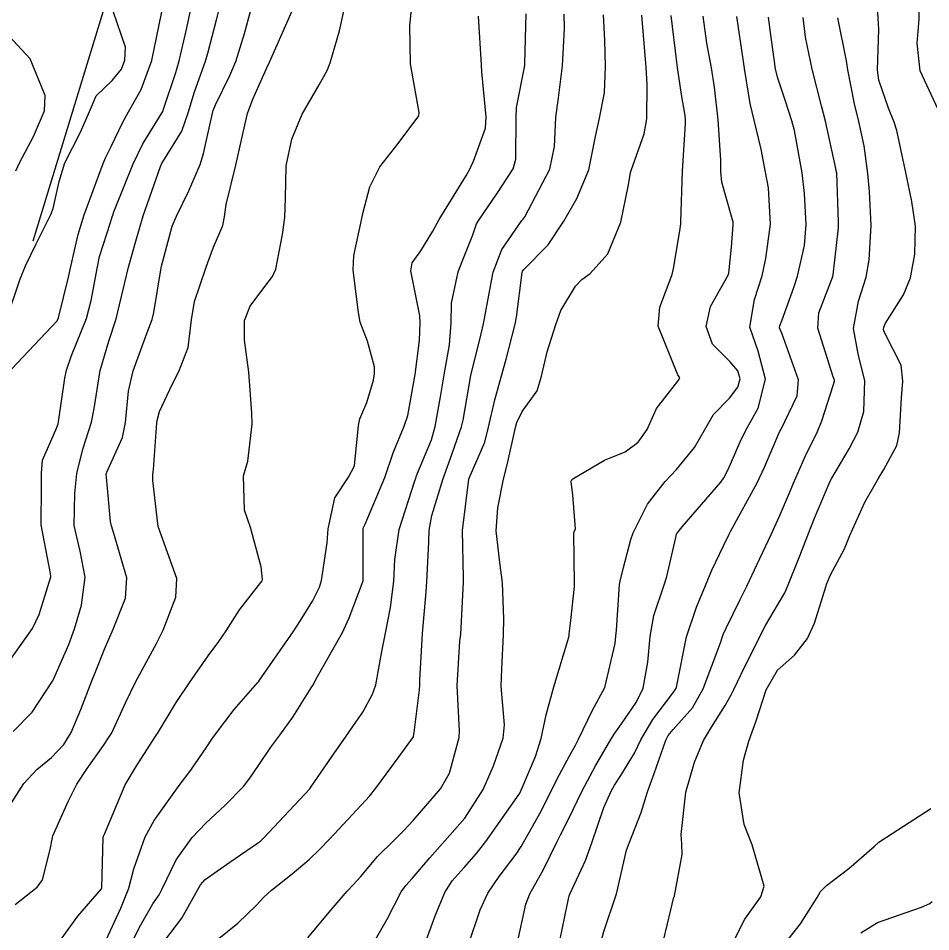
# Model space of a CAD drawing. Header units: metres. Extents: x 318500 to 325275, y 7408834 to 7428799.
# Drawn here: x 323594.85 to 323630.1, y 7419775.11 to 7419810.41 of the extents above; entities that cross this region are included whole.
import ezdxf

# ---------------------------------------------------------------- set-up
doc = ezdxf.new("R2010")
doc.units = ezdxf.units.M
doc.header["$MEASUREMENT"] = 0
for name, color, linetype in [('Curvas de Nivel 1m', 11, 'Continuous'), ('Curvas de Nivel 5m', 15, 'Continuous'), ('Divisas', 45, 'Continuous'), ('Linha Férrea', 20, 'Continuous'), ('Vias Primárias', 230, 'Continuous')]:
    doc.layers.add(name, color=color, linetype=linetype)

msp = doc.modelspace()

# ---------------------------------------------------------------- linework, layer by layer
at = {"layer": 'Curvas de Nivel 1m', "flags": 128}
for points, elevation in [([(323630.465, 7419806.722), (323629.689, 7419808.382), (323629.572, 7419809.455), (323629.644, 7419810.383), (323629.647, 7419811.259)], 752), ([(323622.353, 7419774.475), (323622.921, 7419775.593), (323623.535, 7419776.458), (323623.659, 7419776.864), (323623.192, 7419778.463), (323622.884, 7419779.255), (323622.691, 7419780.471), (323622.858, 7419781.74), (323623.064, 7419782.466), (323623.35, 7419783.264), (323623.733, 7419784.457), (323624.178, 7419785.216), (323624.833, 7419785.794), (323625.339, 7419786.439), (323625.608, 7419787.027), (323626.042, 7419788.432), (323626.083, 7419788.57), (323626.227, 7419788.898), (323626.761, 7419789.903), (323626.967, 7419790.419), (323627.557, 7419791.705), (323627.949, 7419792.405), (323628.067, 7419792.61), (323628.279, 7419792.969), (323628.789, 7419793.896), (323628.893, 7419794.391), (323628.968, 7419795.742), (323629.014, 7419796.39), (323628.951, 7419797.006), (323628.348, 7419798.184), (323628.28, 7419798.332), (323628.267, 7419798.401), (323628.28, 7419798.472), (323628.353, 7419798.623), (323629.04, 7419799.72), (323629.31, 7419800.386), (323629.481, 7419801.296), (323629.51, 7419802.383), (323629.37, 7419803.336), (323629.15, 7419804.389), (323628.782, 7419806.069), (323628.683, 7419806.397), (323628.468, 7419806.938), (323628.097, 7419808.019), (323628.043, 7419808.407), (323628.086, 7419809.986), (323628.067, 7419810.407), (323628.036, 7419810.889)], 751), ([(323594.095, 7419779.346), (323595.064, 7419780.836), (323595.57, 7419781.376), (323596.125, 7419781.837), (323596.603, 7419782.345), (323596.89, 7419782.813), (323597.264, 7419783.698), (323597.686, 7419784.805), (323597.825, 7419785.152), (323598.182, 7419786.028), (323598.516, 7419786.795), (323598.992, 7419788.004), (323599.042, 7419788.788), (323598.544, 7419790.497), (323598.444, 7419790.797), (323598.414, 7419790.96), (323598.267, 7419792.53), (323598.248, 7419792.8), (323598.253, 7419792.818), (323598.271, 7419792.864), (323598.872, 7419794.211), (323598.989, 7419794.79), (323599.103, 7419796.004), (323599.281, 7419796.786), (323599.831, 7419798.264), (323600.02, 7419798.775), (323600.088, 7419799.04), (323600.368, 7419800.77), (323600.381, 7419800.832), (323600.792, 7419802.378), (323600.953, 7419802.765), (323601.442, 7419803.738), (323601.872, 7419804.756), (323602.008, 7419805.182), (323602.345, 7419806.751), (323602.37, 7419806.843), (323602.465, 7419807.068), (323603.025, 7419808.199), (323603.246, 7419808.739), (323603.585, 7419809.818), (323603.837, 7419810.73)], 736), ([(323594.172, 7419785.096), (323595.398, 7419786.832), (323595.657, 7419787.369), (323596.101, 7419788.822), (323596.094, 7419788.95), (323595.737, 7419790.828), (323595.741, 7419792.304), (323595.749, 7419792.828), (323595.777, 7419793.328), (323596.295, 7419794.509), (323596.386, 7419794.731), (323596.406, 7419794.819), (323596.645, 7419796.497), (323596.706, 7419796.816), (323596.903, 7419797.382), (323597.478, 7419798.813), (323597.669, 7419799.501), (323597.901, 7419800.807), (323597.99, 7419801.202), (323598.406, 7419802.525), (323598.473, 7419802.735), (323598.495, 7419802.799), (323598.538, 7419802.925), (323599.286, 7419804.787), (323599.659, 7419805.565), (323600.409, 7419806.771), (323600.426, 7419806.805), (323600.462, 7419806.897), (323600.933, 7419808.316), (323601.06, 7419808.764), (323601.33, 7419809.933), (323601.518, 7419810.76)], 734), ([(323594.417, 7419798.849), (323594.912, 7419800.305), (323595.13, 7419800.842), (323595.535, 7419801.696), (323596.105, 7419802.833), (323596.191, 7419803.054), (323596.423, 7419804.101), (323596.651, 7419804.827), (323597.255, 7419806.011), (323597.597, 7419806.813), (323597.861, 7419807.417), (323598.478, 7419808.002), (323598.832, 7419808.448), (323598.964, 7419808.793), (323598.993, 7419809.29), (323598.509, 7419810.682)], 732), ([(323594.583, 7419796.846), (323596.349, 7419798.716), (323596.403, 7419798.829), (323596.792, 7419800.406), (323596.878, 7419800.823), (323597.16, 7419802.057), (323597.398, 7419802.815), (323597.963, 7419804.344), (323598.121, 7419804.805), (323598.217, 7419805.02), (323598.44, 7419805.457), (323598.871, 7419806.376), (323599.107, 7419806.79), (323599.595, 7419807.662), (323600, 7419808.777), (323600.399, 7419810.661)], 733), ([(323594.727, 7419776.163), (323595.577, 7419776.827), (323595.777, 7419777.112), (323596.082, 7419778.279), (323596.163, 7419778.745), (323596.188, 7419778.819), (323596.772, 7419780.145), (323597.108, 7419780.81), (323597.506, 7419781.419), (323598.133, 7419782.302), (323598.337, 7419782.597), (323598.457, 7419782.795), (323598.987, 7419783.959), (323599.384, 7419784.782), (323600.185, 7419786.248), (323600.447, 7419786.766), (323600.936, 7419788.032), (323600.976, 7419788.759), (323600.25, 7419790.77), (323600.044, 7419792.549), (323600.05, 7419792.773), (323600.074, 7419792.971), (323600.204, 7419794.771), (323600.213, 7419794.86), (323600.307, 7419795.211), (323600.799, 7419796.289), (323601.047, 7419796.763), (323601.415, 7419797.683), (323601.544, 7419798.758), (323601.651, 7419799.466), (323602.089, 7419800.753), (323602.165, 7419800.971), (323602.392, 7419801.562), (323602.75, 7419802.399), (323602.818, 7419802.744), (323602.884, 7419803.212), (323603.249, 7419804.738), (323603.468, 7419805.712), (323603.704, 7419806.731), (323603.908, 7419807.288), (323604.488, 7419808.589), (323604.533, 7419808.676), (323604.557, 7419808.719), (323604.598, 7419808.826), (323605.432, 7419810.706)], 737), ([(323596.498, 7419774.815), (323597.144, 7419775.708), (323598.059, 7419776.765), (323598.074, 7419776.785), (323598.131, 7419778.758), (323598.136, 7419778.799), (323598.175, 7419778.883), (323598.981, 7419780.787), (323599.403, 7419781.499), (323600.138, 7419782.636), (323600.192, 7419782.716), (323600.226, 7419782.769), (323600.952, 7419783.964), (323601.471, 7419784.75), (323602.18, 7419785.771), (323602.594, 7419786.328), (323602.874, 7419786.733), (323603.387, 7419787.543), (323604.218, 7419788.609), (323604.266, 7419788.673), (323604.276, 7419788.719), (323604.227, 7419789.206), (323603.813, 7419790.724), (323603.585, 7419791.398), (323603.543, 7419792.727), (323603.714, 7419793.293), (323603.877, 7419794.726), (323603.867, 7419795.166), (323603.752, 7419796.729), (323603.587, 7419797.976), (323603.581, 7419798.732), (323603.806, 7419799.281), (323604.37, 7419800.042), (323604.664, 7419800.427), (323604.791, 7419800.714), (323605.057, 7419802.053), (323605.148, 7419802.709), (323605.166, 7419803.457), (323605.19, 7419804.709), (323605.41, 7419805.741), (323605.814, 7419806.7), (323606.052, 7419807.11), (323606.477, 7419807.841), (323606.775, 7419808.398), (323606.893, 7419808.686), (323607.258, 7419809.927), (323607.428, 7419810.681)], 738), ([(323598.237, 7419774.797), (323598.815, 7419776.022), (323599.113, 7419776.784), (323599.316, 7419777.537), (323599.753, 7419778.775), (323600.096, 7419779.41), (323601.065, 7419780.756), (323601.512, 7419781.356), (323602.133, 7419782.259), (323602.326, 7419782.549), (323602.461, 7419782.737), (323603.19, 7419783.695), (323604.082, 7419784.721), (323604.125, 7419784.766), (323604.171, 7419784.833), (323605.465, 7419786.701), (323605.754, 7419787.14), (323606.208, 7419787.88), (323606.481, 7419788.421), (323606.563, 7419788.687), (323606.782, 7419790.144), (323606.816, 7419790.684), (323607.07, 7419791.874), (323607.598, 7419792.677), (323607.836, 7419793.115), (323607.99, 7419794.673), (323608.042, 7419794.934), (323608.313, 7419795.561), (323608.568, 7419796.425), (323608.612, 7419796.666), (323608.613, 7419796.946), (323608.343, 7419797.934), (323608.057, 7419798.673), (323607.993, 7419799.036), (323607.79, 7419800.676), (323607.815, 7419801.249), (323608.117, 7419802.673), (323608.169, 7419802.916), (323608.422, 7419803.902), (323608.815, 7419804.664), (323609.529, 7419805.569), (323610.316, 7419806.642), (323610.328, 7419806.776), (323610.003, 7419808.647), (323609.974, 7419810.117), (323610.03, 7419810.647)], 739), ([(323600.506, 7419774.763), (323601.17, 7419775.627), (323601.788, 7419776.744), (323601.888, 7419776.918), (323602.066, 7419777.119), (323603.014, 7419777.793), (323604.087, 7419778.524), (323604.199, 7419778.608), (323604.315, 7419778.717), (323606.109, 7419780.635), (323606.155, 7419780.689), (323606.95, 7419781.856), (323607.513, 7419782.669), (323607.771, 7419783.04), (323608.154, 7419783.599), (323608.537, 7419784.283), (323608.661, 7419784.655), (323608.896, 7419785.94), (323609.028, 7419786.652), (323609.224, 7419787.635), (323609.352, 7419788.653), (323609.388, 7419789.498), (323609.556, 7419790.65), (323610.162, 7419792.534), (323610.199, 7419792.641), (323610.219, 7419792.693), (323610.273, 7419792.824), (323610.804, 7419794.121), (323610.957, 7419794.63), (323611.159, 7419795.786), (323611.304, 7419796.625), (323611.51, 7419797.791), (323611.566, 7419798.622), (323611.583, 7419799.4), (323611.846, 7419800.618), (323611.996, 7419801.006), (323612.401, 7419802.043), (323612.555, 7419802.462), (323612.637, 7419802.608), (323613.362, 7419803.659), (323613.959, 7419804.595), (323614.064, 7419804.965), (323614.083, 7419806.594), (323614.099, 7419806.96), (323614.414, 7419808.591), (323614.42, 7419808.662), (323614.471, 7419810.59)], 741), ([(323602.468, 7419774.736), (323603.335, 7419775.433), (323604.051, 7419776.136), (323604.334, 7419776.438), (323604.632, 7419776.711), (323605.43, 7419777.339), (323606.078, 7419777.893), (323606.486, 7419778.282), (323606.875, 7419778.678), (323608.104, 7419780.015), (323608.414, 7419780.35), (323608.66, 7419780.654), (323609.276, 7419781.495), (323610.11, 7419782.64), (323610.12, 7419782.661), (323610.142, 7419782.802), (323610.347, 7419784.457), (323610.357, 7419784.637), (323610.36, 7419784.825), (323610.464, 7419786.636), (323610.602, 7419788.247), (323610.634, 7419788.634), (323610.708, 7419790.168), (323610.725, 7419790.633), (323610.821, 7419791.197), (323611.26, 7419792.625), (323611.529, 7419793.374), (323611.972, 7419794.615), (323612.039, 7419794.879), (323612.33, 7419796.61), (323612.73, 7419798.222), (323612.817, 7419798.605), (323613.061, 7419799.912), (323613.192, 7419800.602), (323613.521, 7419801.471), (323614.305, 7419802.591), (323614.351, 7419802.651), (323614.412, 7419802.744), (323615.379, 7419804.576), (323615.561, 7419805.456), (323615.608, 7419806.573), (323615.711, 7419807.332), (323615.872, 7419808.569), (323615.947, 7419810.011), (323615.94, 7419810.569)], 742), ([(323606.033, 7419774.868), (323606.859, 7419775.867), (323607.553, 7419776.668), (323607.802, 7419776.926), (323608.069, 7419777.227), (323608.724, 7419778.01), (323609.371, 7419778.647), (323609.733, 7419779.004), (323610.098, 7419779.41), (323611.153, 7419780.624), (323611.503, 7419781.235), (323611.883, 7419782.614), (323611.892, 7419782.865), (323611.806, 7419784.615), (323611.911, 7419786.338), (323611.94, 7419786.614), (323611.953, 7419786.854), (323612.051, 7419788.613), (323612.046, 7419788.789), (323612.009, 7419790.614), (323612.256, 7419792.597), (323612.27, 7419792.64), (323612.865, 7419794.031), (323613.018, 7419794.603), (323613.252, 7419795.664), (323613.52, 7419796.598), (323613.7, 7419797.232), (323614.037, 7419798.593), (323614.09, 7419798.857), (323614.317, 7419800.591), (323614.331, 7419800.64), (323614.382, 7419800.701), (323615.319, 7419801.653), (323615.921, 7419802.567), (323616.419, 7419803.444), (323616.891, 7419804.553), (323617.152, 7419805.847), (323617.295, 7419806.547), (323617.492, 7419807.528), (323617.537, 7419808.544), (323617.511, 7419809.556), (323617.461, 7419810.546)], 743), ([(323608.563, 7419774.655), (323609.102, 7419775.592), (323609.643, 7419776.644), (323609.818, 7419776.888), (323610.068, 7419777.169), (323610.746, 7419777.964), (323611.33, 7419778.621), (323612.099, 7419779.499), (323612.805, 7419780.6), (323613.202, 7419781.516), (323613.584, 7419782.588), (323613.635, 7419783.1), (323613.507, 7419784.597), (323613.524, 7419785.249), (323613.594, 7419786.596), (323613.599, 7419787.196), (323613.553, 7419788.597), (323613.447, 7419789.382), (323613.311, 7419790.599), (323613.371, 7419791.487), (323613.594, 7419792.597), (323613.728, 7419793.146), (323614.061, 7419794.592), (323614.108, 7419794.787), (323614.309, 7419795.21), (323614.886, 7419796.017), (323615.057, 7419796.579), (323615.278, 7419797.514), (323615.608, 7419798.571), (323615.808, 7419799.119), (323616.373, 7419800.061), (323616.62, 7419800.313), (323616.939, 7419800.552), (323617.626, 7419801.307), (323618.121, 7419802.534), (323618.424, 7419803.977), (323618.503, 7419804.455), (323618.525, 7419804.529), (323619.028, 7419805.948), (323619.129, 7419806.523), (323619.144, 7419807.859), (323619.102, 7419808.524), (323618.978, 7419810.052), (323618.941, 7419810.526)], 744), ([(323612.242, 7419774.607), (323612.695, 7419775.956), (323612.986, 7419776.596), (323613.422, 7419777.237), (323614.083, 7419778.11), (323614.269, 7419778.397), (323614.375, 7419778.577), (323614.995, 7419779.677), (323615.442, 7419780.567), (323615.663, 7419781.018), (323616.13, 7419781.88), (323616.375, 7419782.318), (323616.485, 7419782.555), (323617.034, 7419783.67), (323617.508, 7419784.54), (323617.901, 7419786.248), (323617.933, 7419786.534), (323617.959, 7419786.768), (323618.076, 7419788.532), (323618.094, 7419788.66), (323618.23, 7419789.178), (323618.51, 7419790.263), (323618.595, 7419790.527), (323619.155, 7419791.627), (323619.842, 7419792.514), (323620.052, 7419792.734), (323620.277, 7419792.967), (323620.974, 7419793.816), (323621.352, 7419794.494), (323621.705, 7419795.093), (323622.319, 7419795.735), (323622.642, 7419796.159), (323622.729, 7419796.474), (323622.639, 7419796.781), (323622.337, 7419797.151), (323621.67, 7419797.817), (323621.423, 7419798.494), (323621.583, 7419799.27), (323622.276, 7419800.482), (323622.302, 7419800.56), (323622.396, 7419801.566), (323622.463, 7419802.426), (323622.469, 7419802.479), (323622.462, 7419802.531), (323622.412, 7419802.709), (323622.02, 7419804.08), (323621.986, 7419804.487), (323621.99, 7419804.933), (323621.89, 7419806.489), (323621.739, 7419807.751), (323621.622, 7419808.493), (323621.453, 7419809.449), (323621.305, 7419810.498)], 746), ([(323614.113, 7419774.579), (323614.455, 7419776.175), (323614.615, 7419776.574), (323615.137, 7419777.506), (323615.653, 7419778.564), (323615.798, 7419778.858), (323616.099, 7419779.459), (323616.627, 7419780.552), (323617.145, 7419781.525), (323617.735, 7419782.536), (323617.896, 7419782.781), (323618.149, 7419783.139), (323618.716, 7419783.97), (323618.983, 7419784.522), (323619.17, 7419785.53), (323619.255, 7419786.519), (323619.395, 7419787.325), (323619.794, 7419788.514), (323619.899, 7419788.839), (323620.248, 7419790.345), (323620.279, 7419790.48), (323620.297, 7419790.509), (323620.499, 7419790.753), (323621.982, 7419792.484), (323622.105, 7419792.65), (323622.277, 7419792.978), (323622.729, 7419794.038), (323622.946, 7419794.47), (323623.433, 7419795.344), (323623.719, 7419796.459), (323623.424, 7419797.547), (323623.113, 7419798.469), (323623.29, 7419799.542), (323623.586, 7419800.462), (323623.729, 7419801.121), (323623.907, 7419802.458), (323623.823, 7419803.858), (323623.712, 7419804.461), (323623.548, 7419805.359), (323623.276, 7419806.468), (323623.118, 7419807.119), (323622.906, 7419808.474), (323622.854, 7419808.835), (323622.601, 7419810.479)], 747), ([(323615.777, 7419774.82), (323616.054, 7419776.134), (323616.129, 7419776.489), (323616.158, 7419776.559), (323616.764, 7419777.865), (323616.999, 7419778.546), (323617.474, 7419779.91), (323617.751, 7419780.535), (323617.877, 7419780.77), (323618.119, 7419781.143), (323618.651, 7419782.006), (323618.899, 7419782.522), (323619.355, 7419783.315), (323620.168, 7419784.385), (323620.224, 7419784.454), (323620.256, 7419784.509), (323620.291, 7419784.628), (323620.666, 7419786.503), (323621.05, 7419787.654), (323621.398, 7419788.492), (323621.637, 7419789.08), (323622.248, 7419790.344), (323622.293, 7419790.436), (323622.312, 7419790.479), (323622.378, 7419790.605), (323623.397, 7419792.463), (323623.681, 7419793.057), (323624.272, 7419794.45), (323624.282, 7419794.469), (323624.301, 7419794.508), (323624.942, 7419795.822), (323624.989, 7419796.443), (323624.348, 7419798.242), (323624.281, 7419798.383), (323624.256, 7419798.451), (323624.271, 7419798.531), (323624.355, 7419798.762), (323624.808, 7419800.011), (323624.945, 7419800.444), (323625.216, 7419801.624), (323625.28, 7419802.441), (323625.224, 7419803.64), (323625.131, 7419804.443), (323624.828, 7419806.073), (323624.73, 7419806.447), (323624.472, 7419807.245), (323624.172, 7419808.142), (323624.105, 7419808.456), (323623.905, 7419809.86), (323623.824, 7419810.46)], 748), ([(323617.319, 7419774.541), (323617.465, 7419775.113), (323617.943, 7419776.532), (323617.97, 7419776.623), (323618.068, 7419777.077), (323618.347, 7419778.265), (323618.441, 7419778.526), (323618.907, 7419779.717), (323619.161, 7419780.519), (323619.418, 7419781.219), (323619.868, 7419782.513), (323619.959, 7419782.695), (323620.146, 7419782.919), (323620.893, 7419783.765), (323621.311, 7419784.493), (323621.976, 7419786.271), (323622.037, 7419786.482), (323622.079, 7419786.594), (323622.195, 7419786.844), (323622.739, 7419787.945), (323622.997, 7419788.468), (323623.388, 7419789.308), (323623.928, 7419790.455), (323624.257, 7419791.171), (323624.638, 7419792.075), (323624.795, 7419792.445), (323625.251, 7419793.474), (323625.718, 7419794.436), (323625.888, 7419794.852), (323626.327, 7419796.225), (323626.373, 7419796.385), (323626.378, 7419796.429), (323626.367, 7419796.466), (323626.331, 7419796.56), (323625.732, 7419798.436), (323625.774, 7419799.021), (323626.31, 7419800.431), (323626.322, 7419800.49), (323626.389, 7419801.062), (323626.528, 7419802.308), (323626.536, 7419802.428), (323626.532, 7419802.549), (323626.464, 7419804.429), (323626.462, 7419804.462), (323626.433, 7419804.605), (323626.035, 7419806.434), (323625.88, 7419807.025), (323625.515, 7419808.44), (323625.259, 7419809.686), (323625.169, 7419810.443)], 749), ([(323594.752, 7419804.522), (323594.901, 7419804.845), (323595.436, 7419805.849), (323595.863, 7419806.836), (323595.883, 7419807.422), (323595.308, 7419808.842), (323594.499, 7419809.726)], 731), ([(323624.312, 7419774.447), (323625.067, 7419775.417), (323625.708, 7419776.434), (323625.839, 7419776.657), (323626.067, 7419776.889), (323626.938, 7419777.556), (323627.911, 7419778.403), (323628.092, 7419778.563), (323628.607, 7419778.904), (323630.105, 7419779.865)], 752), ([(323627.39, 7419775.06), (323628.046, 7419775.461), (323629.737, 7419776.057), (323630.058, 7419776.199), (323630.156, 7419776.272)], 753)]:
    msp.add_lwpolyline(points, dxfattribs=dict(at, elevation=elevation))
at = {"layer": 'Curvas de Nivel 5m', "flags": 128}
for points, elevation in [([(323594.655, 7419782.842), (323595.389, 7419783.593), (323596.169, 7419784.785), (323596.179, 7419784.81), (323596.794, 7419786.204), (323597.015, 7419786.812), (323597.285, 7419787.728), (323597.428, 7419788.808), (323597.233, 7419789.812), (323597.011, 7419790.812), (323597.026, 7419792.049), (323597.108, 7419792.812), (323597.335, 7419793.759), (323597.682, 7419794.806), (323597.783, 7419795.33), (323598.007, 7419796.803), (323598.341, 7419797.926), (323598.632, 7419798.796), (323598.959, 7419800.203), (323599.1, 7419800.789), (323599.384, 7419801.797), (323599.67, 7419802.781), (323600.344, 7419804.687), (323600.375, 7419804.771), (323600.394, 7419804.807), (323600.431, 7419804.867), (323601.161, 7419806.051), (323601.41, 7419806.76), (323601.659, 7419807.572), (323602.08, 7419808.754), (323602.176, 7419809.07), (323602.506, 7419810.347), (323602.606, 7419810.749)], 735), ([(323599.283, 7419774.781), (323599.532, 7419775.283), (323600.051, 7419776.182), (323600.286, 7419776.537), (323600.407, 7419776.765), (323600.949, 7419777.885), (323601.562, 7419778.748), (323602.096, 7419779.308), (323602.84, 7419779.996), (323603.55, 7419780.726), (323603.794, 7419781.044), (323604.122, 7419781.533), (323604.602, 7419782.244), (323604.949, 7419782.708), (323605.457, 7419783.394), (323606.168, 7419784.527), (323606.231, 7419784.627), (323606.266, 7419784.689), (323606.361, 7419784.876), (323607.367, 7419786.672), (323607.631, 7419787.236), (323608.169, 7419788.671), (323608.174, 7419788.717), (323608.169, 7419790.671), (323608.186, 7419790.735), (323608.252, 7419790.855), (323609.013, 7419792.659), (323609.325, 7419793.614), (323609.751, 7419794.648), (323609.897, 7419795.055), (323610.182, 7419796.642), (323610.343, 7419797.964), (323610.374, 7419798.64), (323610.354, 7419798.905), (323610.009, 7419800.646), (323610.065, 7419800.964), (323610.392, 7419801.42), (323610.858, 7419802.178), (323611.107, 7419802.63), (323612.164, 7419804.351), (323612.301, 7419804.612), (323612.344, 7419804.698), (323612.434, 7419804.885), (323612.894, 7419806.165), (323612.923, 7419806.605), (323612.757, 7419808.336), (323612.74, 7419808.607), (323612.624, 7419810.494)], 740), ([(323610.548, 7419774.632), (323610.953, 7419775.719), (323611.322, 7419776.621), (323611.615, 7419777.069), (323612.075, 7419777.583), (323612.555, 7419778.131), (323612.913, 7419778.598), (323614.107, 7419780.294), (323614.219, 7419780.468), (323614.269, 7419780.578), (323614.826, 7419781.877), (323615.048, 7419782.571), (323615.235, 7419783.492), (323615.536, 7419784.57), (323616.119, 7419786.491), (323616.13, 7419786.561), (323616.132, 7419786.62), (323616.199, 7419787.137), (323616.332, 7419788.445), (323616.335, 7419788.558), (323616.312, 7419790.496), (323616.324, 7419790.559), (323616.37, 7419790.677), (323616.264, 7419791.99), (323616.208, 7419792.5), (323616.225, 7419792.561), (323616.245, 7419792.586), (323616.271, 7419792.615), (323617.488, 7419793.336), (323618.287, 7419793.66), (323618.793, 7419794.024), (323619.14, 7419794.522), (323619.502, 7419795.328), (323620.328, 7419796.392), (323620.379, 7419796.459), (323620.398, 7419796.509), (323620.377, 7419796.556), (323620.331, 7419796.632), (323619.567, 7419798.518), (323619.629, 7419799.249), (323620.103, 7419800.513), (323620.159, 7419800.737), (323620.405, 7419802.197), (323620.446, 7419802.473), (323620.448, 7419802.509), (323620.445, 7419802.545), (323620.502, 7419804.509), (323620.628, 7419806.337), (323620.625, 7419806.508), (323620.607, 7419806.653), (323620.474, 7419807.464), (323620.312, 7419808.512), (323620.289, 7419808.716), (323620.064, 7419810.514)], 745), ([(323619.774, 7419774.764), (323620.052, 7419775.947), (323620.162, 7419776.395), (323620.193, 7419776.499), (323620.5, 7419778.087), (323620.478, 7419778.504), (323620.452, 7419778.863), (323620.64, 7419780.502), (323620.969, 7419781.656), (323621.324, 7419782.492), (323621.629, 7419783.007), (323622.161, 7419783.851), (323622.386, 7419784.258), (323622.49, 7419784.475), (323622.772, 7419785.067), (323623.469, 7419786.461), (323623.713, 7419786.942), (323624.21, 7419787.796), (323624.457, 7419788.207), (323624.568, 7419788.447), (323625.045, 7419789.635), (323625.348, 7419790.439), (323625.6, 7419791.093), (323626.172, 7419792.431), (323626.203, 7419792.499), (323626.273, 7419792.631), (323626.941, 7419793.769), (323627.274, 7419794.415), (323627.512, 7419795.212), (323627.547, 7419796.412), (323627.307, 7419797.383), (323627.107, 7419798.419), (323627.302, 7419799.48), (323627.598, 7419800.412), (323627.723, 7419801.077), (323627.793, 7419802.409), (323627.734, 7419803.721), (323627.669, 7419804.411), (323627.52, 7419805.488), (323627.325, 7419806.417), (323627.151, 7419807.1), (323626.891, 7419808.424), (323626.838, 7419808.77), (323626.51, 7419810.43)], 750)]:
    msp.add_lwpolyline(points, dxfattribs=dict(at, elevation=elevation))
at = {"layer": 'Divisas'}
msp.add_lwpolyline([(323789.794, 7420061.582), (323723.044, 7420000.912), (323725.076, 7419997.52), (323715.068, 7419991.621), (323719.846, 7419985.021), (323709.445, 7419974.881), (323712.718, 7419971.524), (323679.091, 7419942.27), (323682.92, 7419938.401), (323664.995, 7419922.796), (323643.654, 7419897.728), (323612.964, 7419846.621), (323601.106, 7419820.439), (323595.408, 7419801.791)], dxfattribs=at)
at = {"layer": 'Linha Férrea'}
for points in [[(323843.705, 7420529.863, -0.339852), (323771.4, 7420065.587), (323704.487, 7420002.468, 0.137972), (323573.117, 7419776.141), (323569.018, 7419760.257, 0.009911), (323565.266, 7419744.042), (323557.569, 7419705.285), (323544.41, 7419647.347), (323509.546, 7419502.298), (323475.425, 7419363.32), (323454.167, 7419264.774, -0.048865), (323374.489, 7419022.071), (323336.216, 7418936.841), (323318.171, 7418898.232), (323303.703, 7418864.835, 0.016709)], [(323303.703, 7418864.835), (323318.171, 7418898.232), (323336.216, 7418936.841), (323374.489, 7419022.071, 0.048865), (323454.167, 7419264.774), (323475.425, 7419363.32), (323509.546, 7419502.298), (323544.41, 7419647.347), (323557.569, 7419705.285), (323565.266, 7419744.042, -0.009911), (323569.018, 7419760.257), (323573.117, 7419776.141, -0.137972), (323704.487, 7420002.468), (323771.4, 7420065.587, 0.339852), (323843.705, 7420529.863, 0.104587)], [(323840.146, 7420527.887, -0.339824), (323768.602, 7420068.543), (323704.141, 7420007.763, 0.140169), (323569.283, 7419777.13), (323565.155, 7419761.392, -0.000234), (323561.228, 7419744.645), (323553.453, 7419705.875), (323540.362, 7419648.042), (323505.529, 7419503.284), (323471.394, 7419364.249), (323450.124, 7419265.645, -0.047372), (323375.492, 7419034.63), (323347.077, 7418970.203), (323316.211, 7418903.384), (323295.96, 7418857.357)], [(323295.96, 7418857.357), (323316.211, 7418903.384), (323347.077, 7418970.203), (323375.492, 7419034.63, 0.047372), (323450.124, 7419265.645), (323471.394, 7419364.249), (323505.529, 7419503.284), (323540.362, 7419648.042), (323553.453, 7419705.875), (323561.228, 7419744.645, 0.000234), (323565.155, 7419761.392), (323569.283, 7419777.13, -0.140169), (323704.141, 7420007.763), (323768.602, 7420068.543, 0.339824), (323840.146, 7420527.887, 0.098634)]]:
    msp.add_lwpolyline(points, format="xyb", dxfattribs=at)
at = {"layer": 'Vias Primárias'}
for points in [[(323415.833, 7419583.302), (323419.047, 7419572.746), (323421.03, 7419562.086), (323421.351, 7419557.374), (323421.618, 7419546.016), (323420.655, 7419534.774), (323419.854, 7419529.552), (323419.495, 7419524.986, 0.238184), (323422.135, 7419522.665), (323425.333, 7419521.775), (323439.384, 7419519.04), (323447.038, 7419517.341, 0.392019), (323449.506, 7419518.783), (323449.894, 7419520.081), (323454.112, 7419536.783), (323456.933, 7419548.508), (323462.14, 7419572.405), (323463.204, 7419579.599, 0.075507), (323463.151, 7419593.445, 0), (323461.926, 7419601.304, 0.173993), (323443.828, 7419629.608, 0.279998), (323404.325, 7419640.182, 0.277838)], [(323934.92, 7420316.776, 0), (323936.242, 7420308.849)], [(323715.644, 7420145.548, 0), (323709.04, 7420132.939)], [(323939.281, 7420278.615, 0), (323933.27, 7420270.921)], [(323836.404, 7420021.217), (323839.692, 7420014.547, -0.172492), (323840.737, 7420005.613, 0), (323839.679, 7420000.995, -0.226003), (323822.498, 7419987.869), (323816.045, 7419986.261), (323809.838, 7419985.761), (323797.857, 7419985.557), (323783.43, 7419986.553), (323778.024, 7419986.103, 0.920221), (323778.024, 7419984.652), (323787.034, 7419982.652), (323805.471, 7419977.44), (323826.967, 7419970.976), (323850.367, 7419962.962), (323868.105, 7419955.747), (323881.534, 7419947.778), (323892.006, 7419939.962), (323903.28, 7419930.644), (323910.885, 7419924.39)], [(323831.088, 7420001.787, 0), (323833.844, 7420008.443, 0.220888)]]:
    msp.add_lwpolyline(points, format="xyb", dxfattribs=at)

doc.saveas('drawing.dxf')
